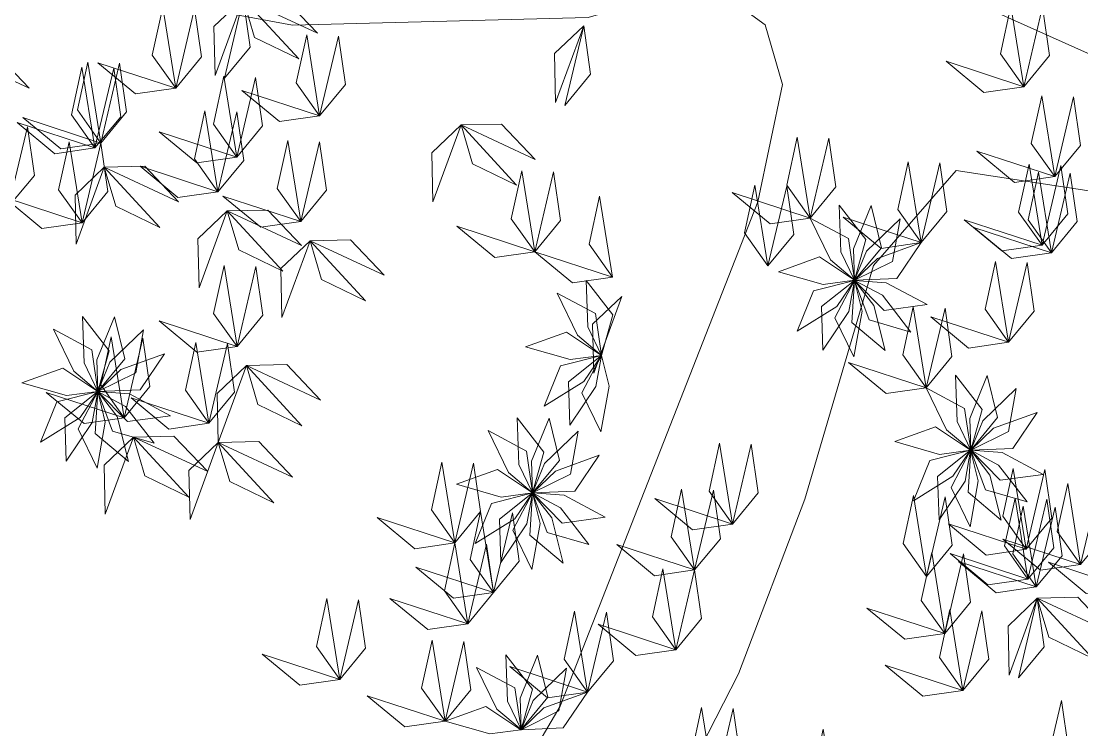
# Model space of a CAD drawing. Header units: inches. Extents: x -422522 to 22891, y -2973 to 414515.
# Drawn here: x 6850 to 6927.7, y 10703.2 to 10755.1 of the extents above; entities that cross this region are included whole.
import ezdxf

# ---------------------------------------------------------------- set-up
doc = ezdxf.new("R2010")
doc.units = ezdxf.units.IN
doc.header["$MEASUREMENT"] = 0
doc.layers.add('ARREDAMENTO', color=8, linetype='Continuous', lineweight=18)

msp = doc.modelspace()

# ---------------------------------------------------------------- linework, layer by layer
at = {"layer": 'ARREDAMENTO', "linetype": 'Continuous', "lineweight": 0}
for points in [[(6733.929, 10818.084), (6765.444, 10812.464), (6791.197, 10807.08), (6806.511, 10793.466), (6765.409, 10776.39), (6692.438, 10756.292), (6763.792, 10772.128), (6806.216, 10786.263), (6819.737, 10764.064), (6869.861, 10754.796), (6891.528, 10755.351), (6900.289, 10757.878), (6904.493, 10754.82), (6905.756, 10750.44), (6903.961, 10741.855), (6889.462, 10704.931), (6877.053, 10683.795)], [(6936.007, 10749.2), (6921.838, 10755.553), (6933.952, 10769.486)], [(6893.135, 10688.908), (6902.545, 10707.282), (6907.398, 10720.07), (6912.428, 10737.179), (6918.485, 10744.146), (6931.391, 10742.175)]]:
    msp.add_lwpolyline(points, dxfattribs=at)
at = {"layer": 'ARREDAMENTO', "lineweight": 0}
for points in [[(6866.242, 10756.733), (6864.096, 10754.688), (6864.181, 10751.1), (6866.242, 10756.733)], [(6864.867, 10750.895), (6866.754, 10753.181), (6866.242, 10756.733), (6864.867, 10750.895)], [(6866.242, 10756.733), (6869.206, 10756.804), (6871.682, 10754.206), (6866.242, 10756.733)], [(6866.242, 10756.733), (6867.082, 10753.89), (6870.312, 10752.327), (6866.242, 10756.733)], [(6861.301, 10750.175), (6859.584, 10752.592), (6860.352, 10756.097), (6861.301, 10750.175)], [(6861.301, 10750.175), (6863.188, 10752.461), (6862.676, 10756.013), (6861.301, 10750.175)], [(6923.446, 10750.281), (6921.73, 10752.698), (6922.498, 10756.204), (6923.446, 10750.281)], [(6923.446, 10750.281), (6925.333, 10752.567), (6924.821, 10756.119), (6923.446, 10750.281)], [(6891.192, 10754.749), (6889.046, 10752.704), (6889.131, 10749.116), (6891.192, 10754.749)], [(6889.817, 10748.911), (6891.704, 10751.197), (6891.192, 10754.749), (6889.817, 10748.911)], [(6871.845, 10748.148), (6870.129, 10750.565), (6870.897, 10754.071), (6871.845, 10748.148)], [(6871.845, 10748.148), (6873.733, 10750.434), (6873.221, 10753.986), (6871.845, 10748.148)], [(6845.114, 10752.694), (6848.078, 10752.764), (6850.554, 10750.167), (6845.114, 10752.694)], [(6855.814, 10746.159), (6854.098, 10748.576), (6854.866, 10752.081), (6855.814, 10746.159)], [(6923.446, 10750.281), (6920.512, 10749.858), (6917.744, 10752.142), (6923.446, 10750.281)], [(6855.385, 10745.793), (6853.668, 10748.21), (6854.436, 10751.715), (6855.385, 10745.793)], [(6855.385, 10745.793), (6857.272, 10748.079), (6856.76, 10751.631), (6855.385, 10745.793)], [(6861.301, 10750.175), (6858.366, 10749.751), (6855.599, 10752.035), (6861.301, 10750.175)], [(6855.814, 10746.159), (6857.701, 10748.445), (6857.189, 10751.997), (6855.814, 10746.159)], [(6865.783, 10745.121), (6864.067, 10747.538), (6864.835, 10751.043), (6865.783, 10745.121)], [(6865.783, 10745.121), (6867.67, 10747.407), (6867.158, 10750.959), (6865.783, 10745.121)], [(6871.845, 10748.148), (6868.911, 10747.725), (6866.144, 10750.009), (6871.845, 10748.148)], [(6925.702, 10743.695), (6923.985, 10746.112), (6924.753, 10749.618), (6925.702, 10743.695)], [(6925.702, 10743.695), (6927.589, 10745.982), (6927.077, 10749.533), (6925.702, 10743.695)], [(6864.395, 10742.592), (6862.679, 10745.009), (6863.447, 10748.514), (6864.395, 10742.592)], [(6864.395, 10742.592), (6866.283, 10744.878), (6865.771, 10748.43), (6864.395, 10742.592)], [(6855.385, 10745.793), (6852.451, 10745.37), (6849.683, 10747.654), (6855.385, 10745.793)], [(6855.814, 10746.159), (6852.88, 10745.735), (6850.112, 10748.019), (6855.814, 10746.159)], [(6882.209, 10747.478), (6880.063, 10745.433), (6880.148, 10741.845), (6882.209, 10747.478)], [(6882.209, 10747.478), (6885.173, 10747.548), (6887.649, 10744.951), (6882.209, 10747.478)], [(6882.209, 10747.478), (6883.048, 10744.635), (6886.279, 10743.072), (6882.209, 10747.478)], [(6849.058, 10741.499), (6850.945, 10743.786), (6850.433, 10747.337), (6849.058, 10741.499)], [(6865.783, 10745.121), (6862.849, 10744.698), (6860.081, 10746.982), (6865.783, 10745.121)], [(6854.439, 10740.32), (6852.722, 10742.737), (6853.49, 10746.243), (6854.439, 10740.32)], [(6854.439, 10740.32), (6856.326, 10742.607), (6855.814, 10746.159), (6854.439, 10740.32)], [(6870.463, 10740.415), (6868.746, 10742.832), (6869.514, 10746.338), (6870.463, 10740.415)], [(6870.463, 10740.415), (6872.35, 10742.702), (6871.838, 10746.253), (6870.463, 10740.415)], [(6907.782, 10740.664), (6906.065, 10743.081), (6906.833, 10746.586), (6907.782, 10740.664)], [(6907.782, 10740.664), (6909.669, 10742.95), (6909.157, 10746.502), (6907.782, 10740.664)], [(6925.702, 10743.695), (6922.767, 10743.272), (6920, 10745.556), (6925.702, 10743.695)], [(6856.07, 10744.383), (6853.924, 10742.338), (6854.009, 10738.75), (6856.07, 10744.383)], [(6856.07, 10744.383), (6859.034, 10744.453), (6861.51, 10741.856), (6856.07, 10744.383)], [(6856.07, 10744.383), (6856.909, 10741.54), (6860.14, 10739.977), (6856.07, 10744.383)], [(6864.395, 10742.592), (6861.461, 10742.168), (6858.694, 10744.452), (6864.395, 10742.592)], [(6915.916, 10738.866), (6914.199, 10741.283), (6914.967, 10744.788), (6915.916, 10738.866)], [(6915.916, 10738.866), (6917.803, 10741.152), (6917.291, 10744.704), (6915.916, 10738.866)], [(6924.775, 10738.683), (6923.058, 10741.1), (6923.826, 10744.605), (6924.775, 10738.683)], [(6924.775, 10738.683), (6926.662, 10740.969), (6926.15, 10744.521), (6924.775, 10738.683)], [(6887.608, 10738.198), (6885.892, 10740.615), (6886.66, 10744.12), (6887.608, 10738.198)], [(6887.608, 10738.198), (6889.495, 10740.484), (6888.984, 10744.036), (6887.608, 10738.198)], [(6925.473, 10738.113), (6923.756, 10740.53), (6924.524, 10744.035), (6925.473, 10738.113)], [(6925.473, 10738.113), (6927.36, 10740.399), (6926.848, 10743.951), (6925.473, 10738.113)], [(6904.691, 10737.161), (6902.975, 10739.578), (6903.743, 10743.083), (6904.691, 10737.161)], [(6904.691, 10737.161), (6906.578, 10739.447), (6906.066, 10742.999), (6904.691, 10737.161)], [(6854.439, 10740.32), (6851.505, 10739.897), (6848.737, 10742.181), (6854.439, 10740.32)], [(6870.463, 10740.415), (6867.529, 10739.992), (6864.761, 10742.276), (6870.463, 10740.415)], [(6893.31, 10736.337), (6891.594, 10738.754), (6892.362, 10742.259), (6893.31, 10736.337)], [(6907.782, 10740.664), (6904.847, 10740.241), (6902.08, 10742.525), (6907.782, 10740.664)], [(6865.081, 10741.181), (6862.935, 10739.136), (6863.02, 10735.549), (6865.081, 10741.181)], [(6865.081, 10741.181), (6868.044, 10741.252), (6870.52, 10738.654), (6865.081, 10741.181)], [(6865.081, 10741.181), (6865.92, 10738.338), (6869.15, 10736.776), (6865.081, 10741.181)], [(6909.918, 10741.595), (6910.037, 10738.188), (6911.041, 10736.112), (6911.871, 10739.082), (6909.918, 10741.595)], [(6912.249, 10741.576), (6910.972, 10738.415), (6911.045, 10736.11), (6913.011, 10738.486), (6912.249, 10741.576)], [(6907.782, 10740.664), (6909.276, 10737.601), (6911.038, 10736.112), (6910.587, 10739.163), (6907.782, 10740.664)], [(6915.916, 10738.866), (6912.982, 10738.443), (6910.214, 10740.727), (6915.916, 10738.866)], [(6914.37, 10740.61), (6911.919, 10738.243), (6911.047, 10736.107), (6913.81, 10737.478), (6914.37, 10740.61)], [(6924.775, 10738.683), (6921.841, 10738.26), (6919.073, 10740.544), (6924.775, 10738.683)], [(6887.608, 10738.198), (6884.674, 10737.774), (6881.907, 10740.058), (6887.608, 10738.198)], [(6925.473, 10738.113), (6922.539, 10737.69), (6919.771, 10739.974), (6925.473, 10738.113)], [(6871.148, 10739.005), (6869.002, 10736.96), (6869.087, 10733.372), (6871.148, 10739.005)], [(6871.148, 10739.005), (6874.111, 10739.076), (6876.587, 10736.478), (6871.148, 10739.005)], [(6871.148, 10739.005), (6871.987, 10736.162), (6875.218, 10734.599), (6871.148, 10739.005)], [(6915.916, 10738.866), (6912.713, 10737.7), (6911.048, 10736.103), (6914.13, 10736.232), (6915.916, 10738.866)], [(6893.31, 10736.337), (6890.376, 10735.914), (6887.608, 10738.198), (6893.31, 10736.337)], [(6905.47, 10736.734), (6908.746, 10735.795), (6911.031, 10736.108), (6908.462, 10737.815), (6905.47, 10736.734)], [(6922.319, 10731.568), (6920.602, 10733.985), (6921.37, 10737.491), (6922.319, 10731.568)], [(6922.319, 10731.568), (6924.206, 10733.855), (6923.694, 10737.407), (6922.319, 10731.568)], [(6865.794, 10731.268), (6864.078, 10733.685), (6864.846, 10737.191), (6865.794, 10731.268)], [(6865.794, 10731.268), (6867.681, 10733.555), (6867.169, 10737.107), (6865.794, 10731.268)], [(6891.382, 10736.094), (6891.501, 10732.688), (6892.505, 10730.611), (6893.334, 10733.582), (6891.382, 10736.094)], [(6906.843, 10732.387), (6909.734, 10734.193), (6911.03, 10736.101), (6908.043, 10735.334), (6906.843, 10732.387)], [(6908.718, 10731.001), (6910.623, 10733.827), (6911.032, 10736.097), (6908.615, 10734.182), (6908.718, 10731.001)], [(6910.993, 10730.498), (6911.585, 10733.855), (6911.035, 10736.095), (6909.606, 10733.362), (6910.993, 10730.498)], [(6913.277, 10730.964), (6912.452, 10734.271), (6911.038, 10736.094), (6910.844, 10733.016), (6913.277, 10730.964)], [(6915.174, 10732.319), (6913.075, 10735.005), (6911.042, 10736.095), (6912.117, 10733.203), (6915.174, 10732.319)], [(6916.355, 10734.328), (6913.346, 10735.928), (6911.045, 10736.097), (6913.203, 10733.893), (6916.355, 10734.328)], [(6889.245, 10735.164), (6890.739, 10732.1), (6892.501, 10730.611), (6892.051, 10733.663), (6889.245, 10735.164)], [(6893.996, 10734.927), (6891.849, 10732.882), (6891.934, 10729.294), (6893.996, 10734.927)], [(6854.478, 10733.457), (6854.597, 10730.051), (6855.601, 10727.974), (6856.431, 10730.945), (6854.478, 10733.457)], [(6856.809, 10733.438), (6855.532, 10730.278), (6855.605, 10727.973), (6857.571, 10730.349), (6856.809, 10733.438)], [(6916.291, 10728.23), (6914.574, 10730.647), (6915.342, 10734.153), (6916.291, 10728.23)], [(6916.291, 10728.23), (6918.178, 10730.517), (6917.666, 10734.069), (6916.291, 10728.23)], [(6922.319, 10731.568), (6919.385, 10731.145), (6916.617, 10733.429), (6922.319, 10731.568)], [(6865.794, 10731.268), (6862.86, 10730.845), (6860.092, 10733.129), (6865.794, 10731.268)], [(6852.341, 10732.527), (6853.836, 10729.463), (6855.598, 10727.975), (6855.147, 10731.026), (6852.341, 10732.527)], [(6858.93, 10732.473), (6856.478, 10730.105), (6855.607, 10727.97), (6858.37, 10729.341), (6858.93, 10732.473)], [(6857.52, 10726.034), (6855.804, 10728.451), (6856.572, 10731.956), (6857.52, 10726.034)], [(6857.52, 10726.034), (6859.407, 10728.32), (6858.895, 10731.872), (6857.52, 10726.034)], [(6886.933, 10731.234), (6890.209, 10730.294), (6892.495, 10730.608), (6889.926, 10732.315), (6886.933, 10731.234)], [(6863.733, 10725.636), (6862.017, 10728.053), (6862.785, 10731.558), (6863.733, 10725.636)], [(6863.733, 10725.636), (6865.62, 10727.922), (6865.108, 10731.474), (6863.733, 10725.636)], [(6860.475, 10730.728), (6857.273, 10729.563), (6855.608, 10727.966), (6858.69, 10728.095), (6860.475, 10730.728)], [(6888.307, 10726.886), (6891.197, 10728.693), (6892.494, 10730.6), (6889.506, 10729.833), (6888.307, 10726.886)], [(6890.181, 10725.501), (6892.087, 10728.327), (6892.495, 10730.597), (6890.078, 10728.681), (6890.181, 10725.501)], [(6892.457, 10724.998), (6893.048, 10728.355), (6892.498, 10730.595), (6891.069, 10727.861), (6892.457, 10724.998)], [(6850.03, 10728.597), (6853.306, 10727.658), (6855.591, 10727.971), (6853.022, 10729.678), (6850.03, 10728.597)], [(6866.479, 10729.858), (6864.333, 10727.813), (6864.418, 10724.226), (6866.479, 10729.858)], [(6866.479, 10729.858), (6869.443, 10729.929), (6871.919, 10727.331), (6866.479, 10729.858)], [(6866.479, 10729.858), (6867.319, 10727.015), (6870.549, 10725.452), (6866.479, 10729.858)], [(6916.291, 10728.23), (6913.357, 10727.807), (6910.589, 10730.091), (6916.291, 10728.23)], [(6918.427, 10729.161), (6918.547, 10725.755), (6919.551, 10723.678), (6920.38, 10726.649), (6918.427, 10729.161)], [(6920.758, 10729.142), (6919.481, 10725.982), (6919.554, 10723.676), (6921.52, 10726.053), (6920.758, 10729.142)], [(6916.291, 10728.23), (6917.785, 10725.167), (6919.547, 10723.678), (6919.096, 10726.73), (6916.291, 10728.23)], [(6922.879, 10728.177), (6920.428, 10725.809), (6919.556, 10723.673), (6922.319, 10725.045), (6922.879, 10728.177)], [(6851.403, 10724.249), (6854.294, 10726.056), (6855.59, 10727.963), (6852.603, 10727.197), (6851.403, 10724.249)], [(6857.52, 10726.034), (6854.586, 10725.611), (6851.818, 10727.895), (6857.52, 10726.034)], [(6853.278, 10722.864), (6855.183, 10725.69), (6855.592, 10727.96), (6853.174, 10726.044), (6853.278, 10722.864)], [(6855.553, 10722.361), (6856.145, 10725.718), (6855.595, 10727.958), (6854.165, 10725.224), (6855.553, 10722.361)], [(6857.837, 10722.827), (6857.012, 10726.134), (6855.598, 10727.957), (6855.404, 10724.878), (6857.837, 10722.827)], [(6859.733, 10724.181), (6857.635, 10726.867), (6855.602, 10727.957), (6856.677, 10725.066), (6859.733, 10724.181)], [(6860.915, 10726.19), (6857.906, 10727.79), (6855.605, 10727.959), (6857.763, 10725.755), (6860.915, 10726.19)], [(6863.733, 10725.636), (6860.799, 10725.213), (6858.031, 10727.497), (6863.733, 10725.636)], [(6924.425, 10726.432), (6921.222, 10725.266), (6919.557, 10723.67), (6922.639, 10723.799), (6924.425, 10726.432)], [(6886.326, 10726.031), (6886.445, 10722.624), (6887.449, 10720.548), (6888.279, 10723.519), (6886.326, 10726.031)], [(6888.657, 10726.012), (6887.38, 10722.851), (6887.452, 10720.546), (6889.419, 10722.922), (6888.657, 10726.012)], [(6884.189, 10725.1), (6885.684, 10722.037), (6887.445, 10720.548), (6886.995, 10723.599), (6884.189, 10725.1)], [(6890.778, 10725.047), (6888.326, 10722.679), (6887.455, 10720.543), (6890.218, 10721.914), (6890.778, 10725.047)], [(6913.979, 10724.301), (6917.255, 10723.361), (6919.541, 10723.674), (6916.972, 10725.381), (6913.979, 10724.301)], [(6858.205, 10724.624), (6856.059, 10722.579), (6856.144, 10718.991), (6858.205, 10724.624)], [(6858.205, 10724.624), (6861.169, 10724.694), (6863.645, 10722.097), (6858.205, 10724.624)], [(6858.205, 10724.624), (6859.045, 10721.781), (6862.275, 10720.218), (6858.205, 10724.624)], [(6864.418, 10724.226), (6862.272, 10722.18), (6862.357, 10718.593), (6864.418, 10724.226)], [(6864.418, 10724.226), (6867.382, 10724.296), (6869.858, 10721.698), (6864.418, 10724.226)], [(6864.418, 10724.226), (6865.257, 10721.382), (6868.488, 10719.82), (6864.418, 10724.226)], [(6902.098, 10718.259), (6900.382, 10720.676), (6901.15, 10724.182), (6902.098, 10718.259)], [(6902.098, 10718.259), (6903.985, 10720.546), (6903.473, 10724.098), (6902.098, 10718.259)], [(6915.352, 10719.953), (6918.243, 10721.759), (6919.539, 10723.667), (6916.552, 10722.9), (6915.352, 10719.953)], [(6917.227, 10718.568), (6919.133, 10721.394), (6919.541, 10723.664), (6917.124, 10721.748), (6917.227, 10718.568)], [(6919.502, 10718.065), (6920.094, 10721.421), (6919.544, 10723.661), (6918.115, 10720.928), (6919.502, 10718.065)], [(6921.786, 10718.531), (6920.961, 10721.838), (6919.548, 10723.66), (6919.354, 10720.582), (6921.786, 10718.531)], [(6923.683, 10719.885), (6921.584, 10722.571), (6919.551, 10723.661), (6920.626, 10720.77), (6923.683, 10719.885)], [(6924.864, 10721.894), (6921.855, 10723.494), (6919.554, 10723.663), (6921.712, 10721.459), (6924.864, 10721.894)], [(6881.755, 10716.878), (6880.039, 10719.295), (6880.807, 10722.8), (6881.755, 10716.878)], [(6881.755, 10716.878), (6883.642, 10719.164), (6883.13, 10722.716), (6881.755, 10716.878)], [(6892.323, 10723.302), (6889.121, 10722.136), (6887.456, 10720.539), (6890.537, 10720.668), (6892.323, 10723.302)], [(6881.877, 10721.17), (6885.154, 10720.231), (6887.439, 10720.544), (6884.87, 10722.251), (6881.877, 10721.17)], [(6923.612, 10716.409), (6921.895, 10718.826), (6922.663, 10722.331), (6923.612, 10716.409)], [(6923.612, 10716.409), (6925.499, 10718.695), (6924.987, 10722.247), (6923.612, 10716.409)], [(6927.605, 10715.299), (6925.888, 10717.716), (6926.656, 10721.221), (6927.605, 10715.299)], [(6927.605, 10715.299), (6929.492, 10717.585), (6928.98, 10721.137), (6927.605, 10715.299)], [(6883.251, 10716.823), (6886.141, 10718.629), (6887.438, 10720.537), (6884.45, 10719.77), (6883.251, 10716.823)], [(6885.125, 10715.437), (6887.031, 10718.263), (6887.44, 10720.533), (6885.022, 10718.618), (6885.125, 10715.437)], [(6887.401, 10714.934), (6887.993, 10718.291), (6887.443, 10720.531), (6886.013, 10717.798), (6887.401, 10714.934)], [(6889.685, 10715.4), (6888.86, 10718.708), (6887.446, 10720.53), (6887.252, 10717.452), (6889.685, 10715.4)], [(6891.581, 10716.755), (6889.483, 10719.441), (6887.45, 10720.531), (6888.525, 10717.64), (6891.581, 10716.755)], [(6892.763, 10718.764), (6889.753, 10720.364), (6887.453, 10720.533), (6889.611, 10718.329), (6892.763, 10718.764)], [(6899.32, 10714.893), (6897.603, 10717.31), (6898.371, 10720.816), (6899.32, 10714.893)], [(6899.32, 10714.893), (6901.207, 10717.179), (6900.695, 10720.731), (6899.32, 10714.893)], [(6916.314, 10714.413), (6914.597, 10716.83), (6915.365, 10720.336), (6916.314, 10714.413)], [(6916.314, 10714.413), (6918.201, 10716.7), (6917.689, 10720.252), (6916.314, 10714.413)], [(6902.098, 10718.259), (6899.164, 10717.836), (6896.396, 10720.12), (6902.098, 10718.259)], [(6923.744, 10714.233), (6922.028, 10716.65), (6922.796, 10720.156), (6923.744, 10714.233)], [(6924.351, 10713.651), (6922.635, 10716.068), (6923.403, 10719.573), (6924.351, 10713.651)], [(6923.744, 10714.233), (6925.632, 10716.52), (6925.12, 10720.072), (6923.744, 10714.233)], [(6924.351, 10713.651), (6926.238, 10715.937), (6925.726, 10719.489), (6924.351, 10713.651)], [(6881.755, 10716.878), (6878.821, 10716.454), (6876.053, 10718.738), (6881.755, 10716.878)], [(6884.591, 10713.241), (6882.874, 10715.658), (6883.642, 10719.164), (6884.591, 10713.241)], [(6884.591, 10713.241), (6886.478, 10715.528), (6885.966, 10719.08), (6884.591, 10713.241)], [(6923.612, 10716.409), (6920.678, 10715.986), (6917.91, 10718.27), (6923.612, 10716.409)], [(6927.605, 10715.299), (6924.671, 10714.875), (6921.903, 10717.16), (6927.605, 10715.299)], [(6882.704, 10710.955), (6880.987, 10713.372), (6881.755, 10716.878), (6882.704, 10710.955)], [(6882.704, 10710.955), (6884.591, 10713.241), (6884.079, 10716.793), (6882.704, 10710.955)], [(6899.32, 10714.893), (6896.386, 10714.47), (6893.618, 10716.754), (6899.32, 10714.893)], [(6917.646, 10710.244), (6915.93, 10712.661), (6916.698, 10716.166), (6917.646, 10710.244)], [(6917.646, 10710.244), (6919.533, 10712.53), (6919.021, 10716.082), (6917.646, 10710.244)], [(6923.744, 10714.233), (6920.81, 10713.81), (6918.043, 10716.094), (6923.744, 10714.233)], [(6884.591, 10713.241), (6881.657, 10712.818), (6878.889, 10715.102), (6884.591, 10713.241)], [(6897.945, 10709.055), (6896.228, 10711.472), (6896.996, 10714.977), (6897.945, 10709.055)], [(6897.945, 10709.055), (6899.832, 10711.341), (6899.32, 10714.893), (6897.945, 10709.055)], [(6924.351, 10713.651), (6921.417, 10713.228), (6918.649, 10715.512), (6924.351, 10713.651)], [(6930.94, 10713.597), (6928.006, 10713.174), (6925.238, 10715.458), (6930.94, 10713.597)], [(6873.329, 10706.88), (6871.613, 10709.297), (6872.381, 10712.802), (6873.329, 10706.88)], [(6873.329, 10706.88), (6875.216, 10709.166), (6874.704, 10712.718), (6873.329, 10706.88)], [(6882.704, 10710.955), (6879.77, 10710.532), (6877.002, 10712.816), (6882.704, 10710.955)], [(6924.43, 10712.823), (6922.284, 10710.778), (6922.369, 10707.191), (6924.43, 10712.823)], [(6923.055, 10706.985), (6924.942, 10709.271), (6924.43, 10712.823), (6923.055, 10706.985)], [(6924.43, 10712.823), (6927.393, 10712.894), (6929.869, 10710.296), (6924.43, 10712.823)], [(6924.43, 10712.823), (6925.269, 10709.98), (6928.499, 10708.417), (6924.43, 10712.823)], [(6891.48, 10705.957), (6889.764, 10708.374), (6890.532, 10711.879), (6891.48, 10705.957)], [(6891.48, 10705.957), (6893.367, 10708.243), (6892.855, 10711.795), (6891.48, 10705.957)], [(6917.646, 10710.244), (6914.712, 10709.82), (6911.944, 10712.105), (6917.646, 10710.244)], [(6918.978, 10706.074), (6917.262, 10708.491), (6918.03, 10711.996), (6918.978, 10706.074)], [(6918.978, 10706.074), (6920.865, 10708.36), (6920.353, 10711.912), (6918.978, 10706.074)], [(6897.945, 10709.055), (6895.011, 10708.632), (6892.243, 10710.916), (6897.945, 10709.055)], [(6881.034, 10703.825), (6879.318, 10706.242), (6880.086, 10709.747), (6881.034, 10703.825)], [(6881.034, 10703.825), (6882.921, 10706.111), (6882.409, 10709.663), (6881.034, 10703.825)], [(6873.329, 10706.88), (6870.395, 10706.457), (6867.627, 10708.741), (6873.329, 10706.88)], [(6885.483, 10708.685), (6885.602, 10705.279), (6886.606, 10703.202), (6887.436, 10706.173), (6885.483, 10708.685)], [(6887.813, 10708.666), (6886.537, 10705.506), (6886.609, 10703.201), (6888.576, 10705.577), (6887.813, 10708.666)], [(6891.48, 10705.957), (6888.546, 10705.533), (6885.778, 10707.817), (6891.48, 10705.957)], [(6918.978, 10706.074), (6916.044, 10705.651), (6913.276, 10707.935), (6918.978, 10706.074)], [(6883.346, 10707.755), (6884.84, 10704.691), (6886.602, 10703.203), (6886.152, 10706.254), (6883.346, 10707.755)], [(6889.935, 10707.701), (6887.483, 10705.333), (6886.612, 10703.198), (6889.374, 10704.569), (6889.935, 10707.701)], [(6881.034, 10703.825), (6878.1, 10703.402), (6875.332, 10705.686), (6881.034, 10703.825)], [(6891.48, 10705.957), (6888.277, 10704.791), (6886.613, 10703.194), (6889.694, 10703.323), (6891.48, 10705.957)], [(6881.034, 10703.825), (6884.311, 10702.886), (6886.596, 10703.199), (6884.027, 10704.906), (6881.034, 10703.825)], [(6900.779, 10698.901), (6899.063, 10701.318), (6899.831, 10704.824), (6900.779, 10698.901)], [(6900.779, 10698.901), (6902.666, 10701.188), (6902.154, 10704.74), (6900.779, 10698.901)], [(6924.829, 10699.498), (6926.716, 10701.784), (6926.204, 10705.336), (6924.829, 10699.498)], [(6909.697, 10697.317), (6907.98, 10699.734), (6908.748, 10703.239), (6909.697, 10697.317)]]:
    msp.add_lwpolyline(points, dxfattribs=at)

doc.saveas('drawing.dxf')
